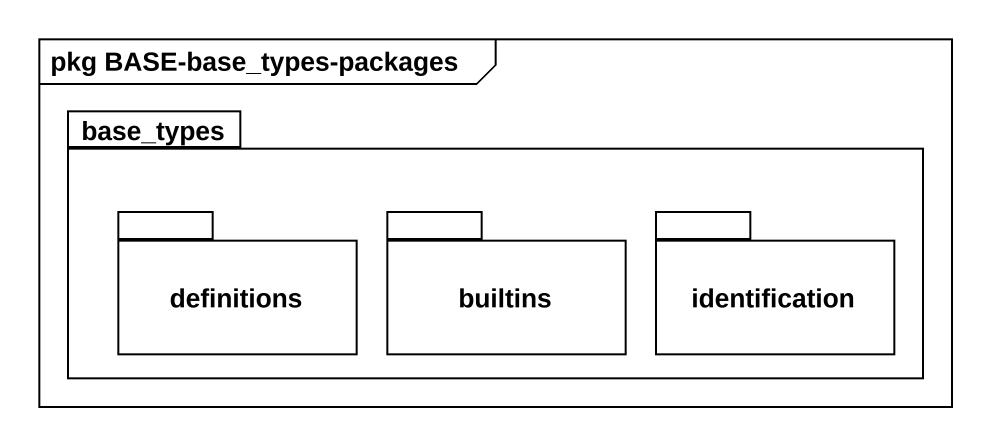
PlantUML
@startuml
mainframe pkg BASE-base_types-packages
package base_types {
  package definitions {
  }
  package builtins {
  }
  package identification {
  }
}
@enduml
